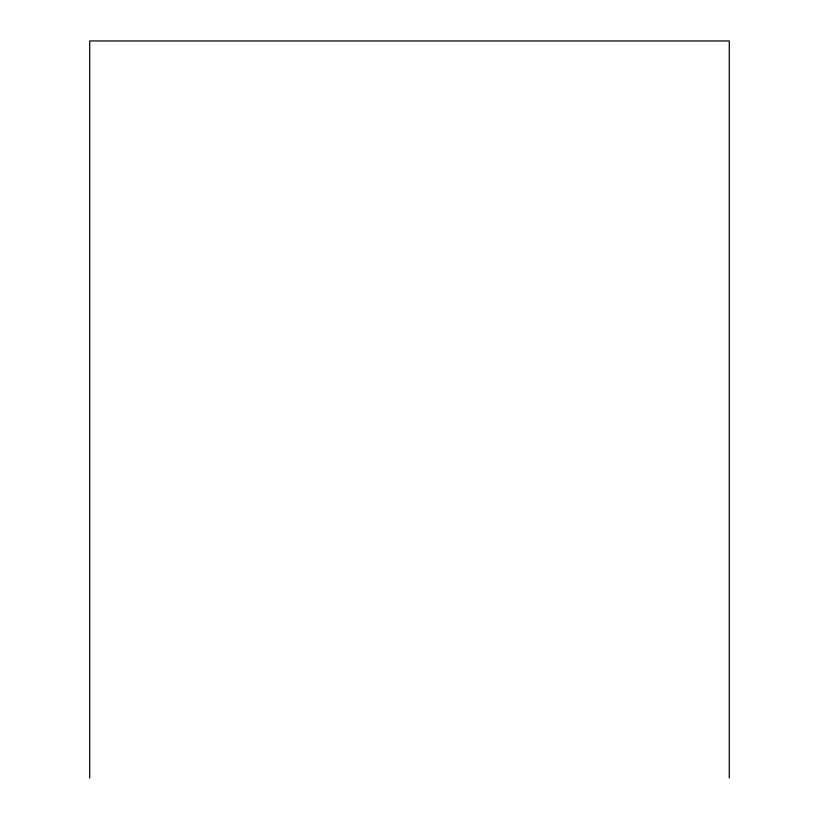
<?xml version="1.0" encoding="UTF-8"?>
<svg xmlns="http://www.w3.org/2000/svg" width="819" height="819" viewBox="0 0 819 819"><rect width="100%" height="100%" fill="white"/><g stroke="black" fill="none" stroke-linecap="round" stroke-linejoin="round"><path stroke-width="1.23" d="M729.279 778.05L729.279 40.95L89.721 40.95L89.721 778.05"/></g></svg>
